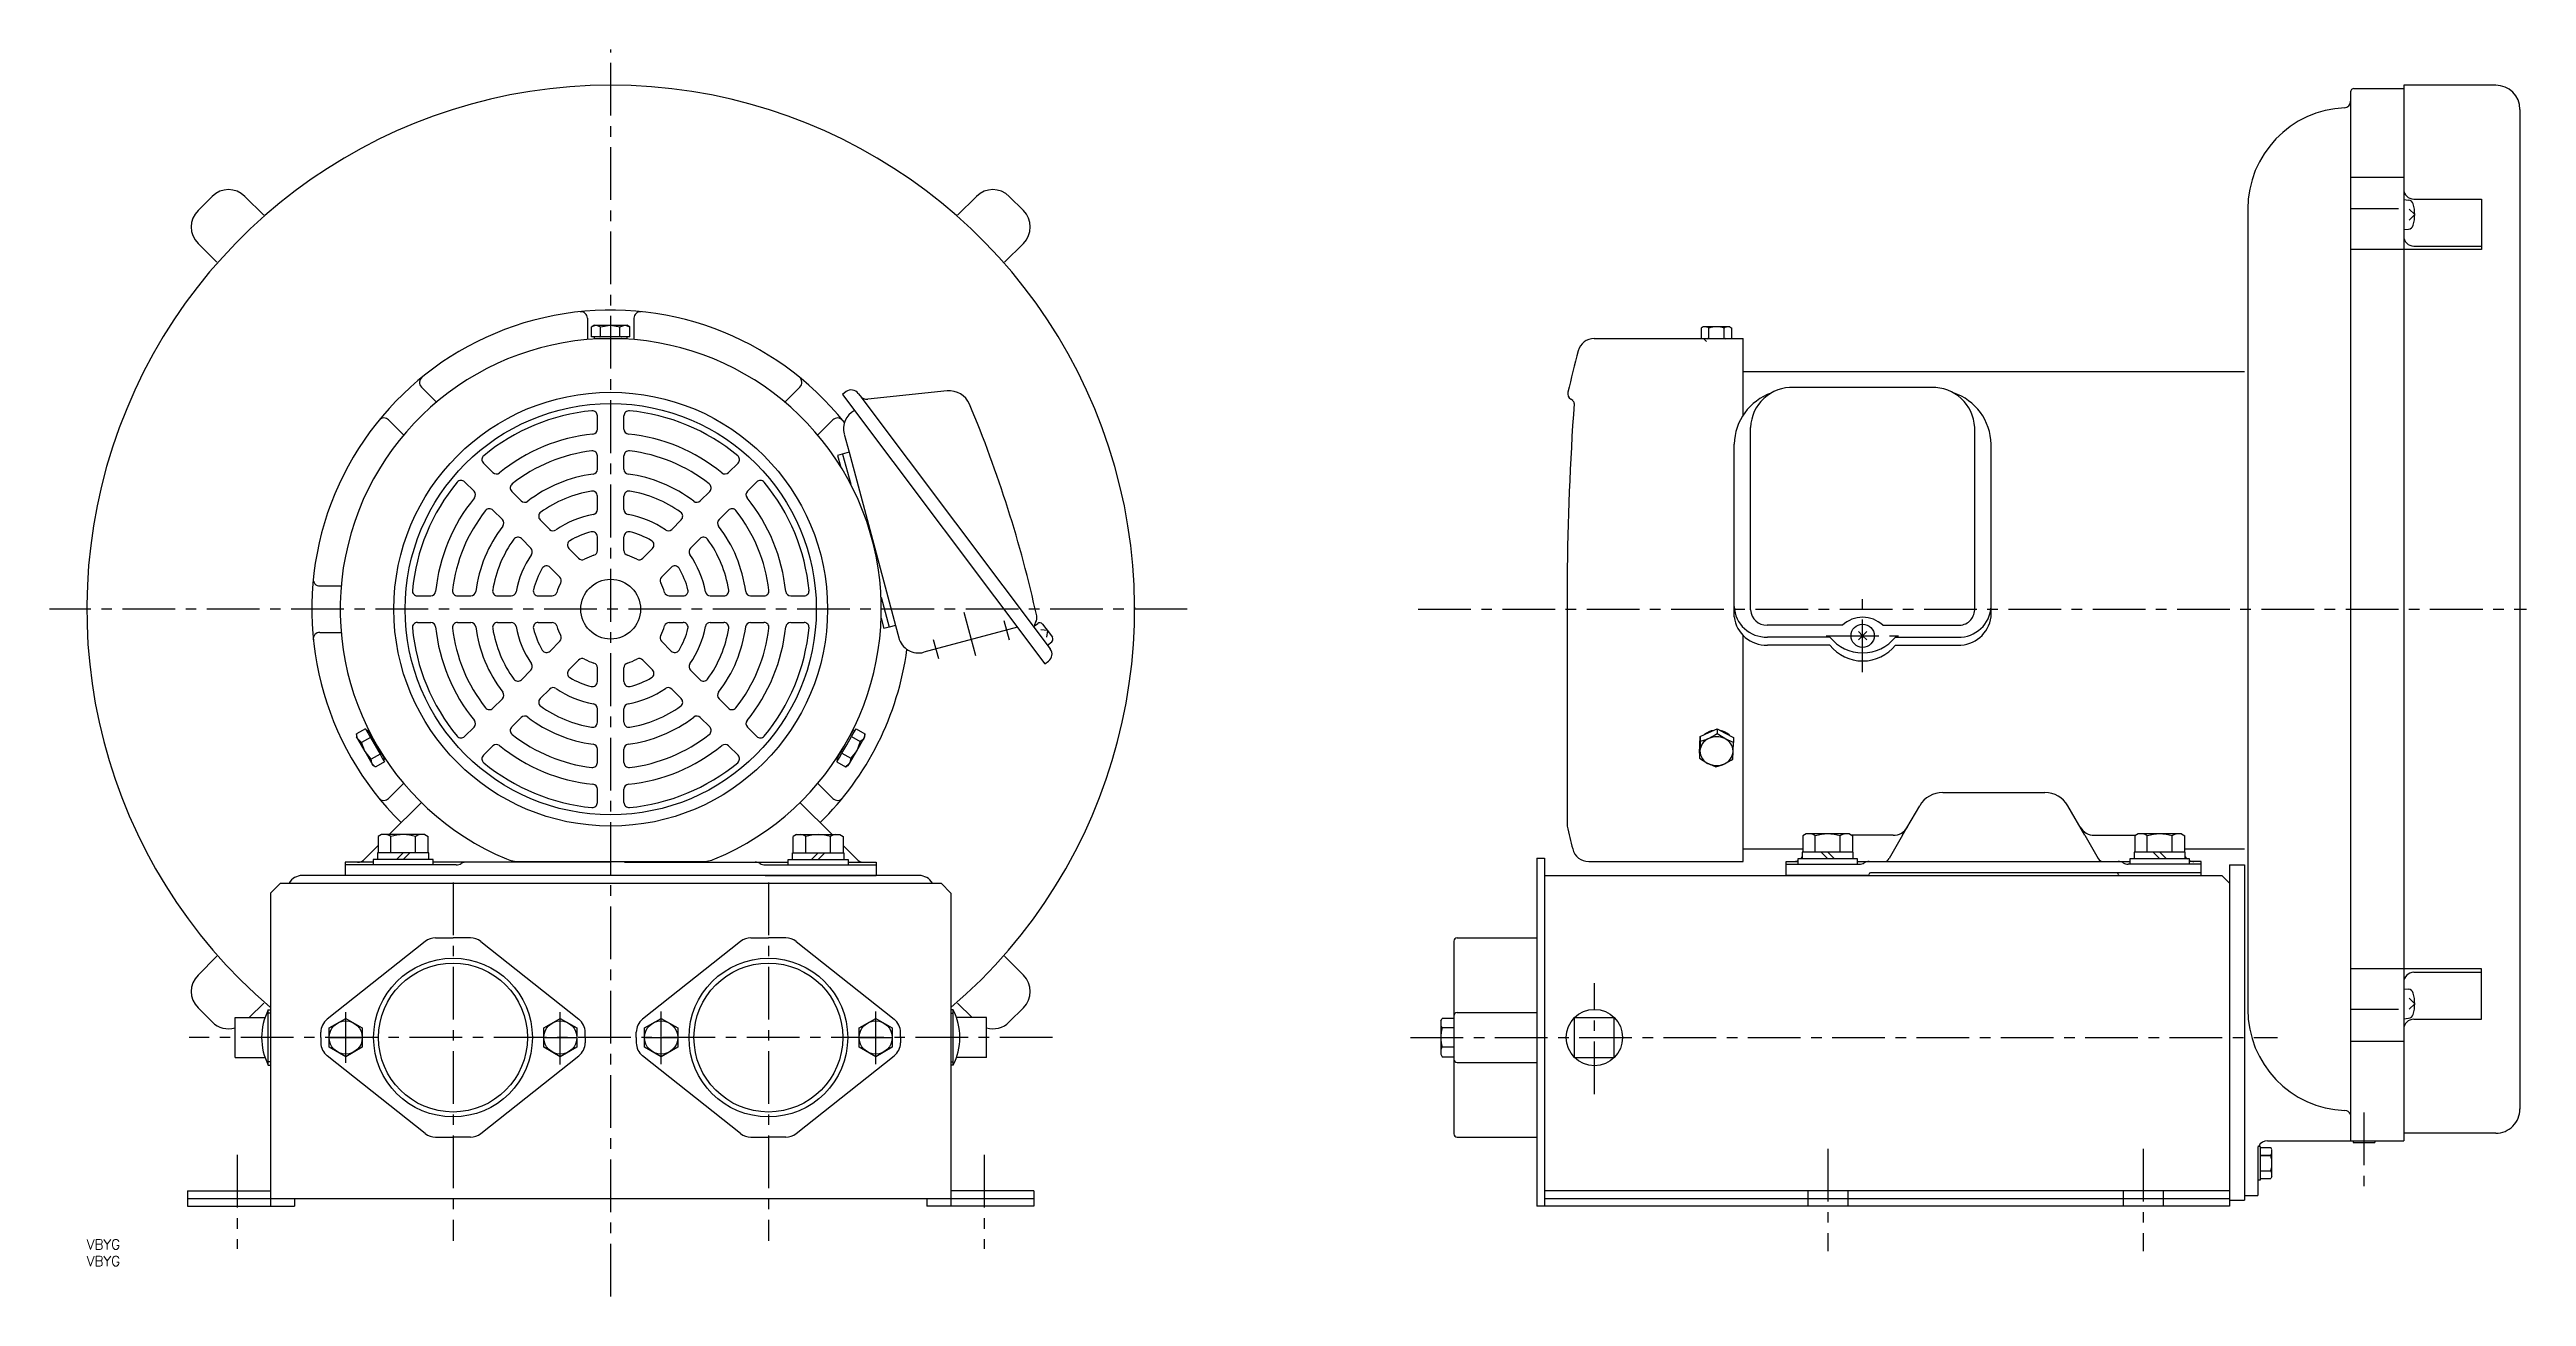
# Model space of a CAD drawing. Extents: x -11 to 735, y -17 to 358.
import ezdxf

# ---------------------------------------------------------------- set-up
doc = ezdxf.new("R2010")
doc.units = 0
doc.header["$LTSCALE"] = 0.5
doc.linetypes.add('CENTER', pattern=[50.8, 31.75, -6.35, 6.35, -6.35])
doc.linetypes.add('DASHED', pattern=[19.05, 12.7, -6.35])
for name, color, linetype in [('MSM_CENTER', 1, 'CENTER'), ('MSM_CONTINUOUS', 7, 'CONTINUOUS'), ('MSM_DASHED', 4, 'DASHED'), ('MSM_NARROW', 5, 'CONTINUOUS'), ('MSM_PART_NUMBER', 7, 'CONTINUOUS')]:
    doc.layers.add(name, color=color, linetype=linetype)
doc.styles.get("Standard").update_dxf_attribs({"font": 'txt.shx', "height": 3, "bigfont": 'bigfont.shx'})

msp = doc.modelspace()

# ---------------------------------------------------------------- linework, layer by layer
at = {"layer": 'MSM_CENTER'}
for p, q in [((157.8, -17.17), (157.8, 358.33)), ((331.41, 189.8), (-11.23, 189.8)), ((264.17, 188.91), (267.68, 175.82)), ((401, 189.8), (734.86, 189.8)), ((534.9, 170.79), (534.9, 192.8)), ((254.98, 180.7), (256.53, 174.9)), ((276.23, 186.39), (277.78, 180.6)), ((523.93, 181.8), (545.73, 181.8)), ((110.3, 107.5), (110.3, -0.38)), ((205.3, 107.5), (205.3, -0.38)), ((454.1, 43.74), (454.1, 77.21)), ((77.98, 53.2), (77.98, 68.45)), ((142.62, 52.71), (142.62, 68.45)), ((172.98, 52.81), (172.98, 68.87)), ((237.62, 52.81), (237.62, 68.77)), ((290.86, 60.8), (30.81, 60.8)), ((72.98, 60.8), (82.98, 60.8)), ((137.62, 60.8), (147.64, 60.8)), ((167.98, 60.8), (177.98, 60.8)), ((232.62, 60.8), (242.64, 60.8)), ((398.75, 60.8), (659.9, 60.8)), ((685.9, 38.24), (685.9, 15.07)), ((45.3, 25.45), (45.3, -2.87)), ((270.3, 25.45), (270.3, -2.87)), ((524.4, 27.31), (524.4, -3.49)), ((619.4, 27.31), (619.4, -3.49))]:
    msp.add_line(p, q, dxfattribs=at)
at = {"layer": 'MSM_CONTINUOUS'}
for p, q in [((681.9, 345.55), (681.9, 29.74)), ((682.9, 346.55), (697.9, 346.55)), ((725.6, 347.6), (697.9, 347.6)), ((697.9, 347.6), (697.9, 29.74)), ((732.9, 340.3), (732.9, 39.27)), ((37.73, 314.11), (33.49, 309.87)), ((47.63, 314.11), (53.29, 308.45)), ((267.97, 314.11), (262.31, 308.45)), ((277.87, 314.11), (282.11, 309.87)), ((681.9, 319.87), (697.9, 319.87)), ((650.9, 310.3), (650.9, 69.3)), ((696.3, 310.4), (681.9, 310.4)), ((697.9, 313.13), (699.36, 313)), ((699.55, 310.28), (701.2, 308.63)), ((699.55, 306.98), (701.2, 308.63)), ((700.9, 313.29), (721.3, 313.29)), ((721.3, 313.29), (721.3, 298.09)), ((33.49, 299.97), (39.15, 294.31)), ((282.11, 299.97), (276.45, 294.31)), ((697.9, 304.13), (699.36, 304.26)), ((700.9, 299.15), (721.3, 299.15)), ((721.3, 298.09), (681.9, 298.09)), ((150.8, 277.4), (150.8, 271)), ((164.8, 277.4), (164.8, 271)), ((152.03, 274.85), (152.31, 275.01)), ((152.03, 271.8), (152.03, 274.85)), ((163.57, 271.8), (152.03, 271.8)), ((152.8, 275.3), (152.13, 274.91)), ((152.31, 275.01), (153.39, 275.3)), ((152.8, 275.3), (162.8, 275.3)), ((152.8, 271.8), (152.8, 271.3)), ((152.8, 271.3), (162.8, 271.3)), ((153.39, 275.3), (153.71, 275.27)), ((153.71, 275.27), (154.76, 274.85)), ((154.76, 274.85), (157.64, 275.3)), ((154.76, 271.8), (154.76, 274.85)), ((157.64, 275.3), (157.85, 275.3)), ((157.85, 275.3), (160.53, 274.85)), ((160.53, 274.85), (162.05, 275.3)), ((160.53, 271.8), (160.53, 274.85)), ((162.05, 275.3), (162.16, 275.3)), ((162.16, 275.3), (163.57, 274.85)), ((163.47, 274.91), (162.8, 275.3)), ((162.8, 271.3), (162.8, 271.8)), ((163.57, 274.85), (163.45, 274.9)), ((163.57, 271.8), (163.57, 274.85)), ((454.04, 271.3), (498.9, 271.3)), ((486.9, 274.8), (486.28, 274.44)), ((486.28, 274.44), (486.28, 271.3)), ((494.9, 274.8), (486.9, 274.8)), ((486.99, 271.3), (487.9, 270.38)), ((488.59, 271.3), (488.59, 274.44)), ((493.21, 271.3), (493.21, 274.44)), ((494.9, 274.8), (495.52, 274.44)), ((495.52, 271.3), (495.52, 274.44)), ((498.9, 248.25), (498.9, 271.3)), ((649.9, 261.3), (498.9, 261.3)), ((100.81, 256.69), (105.33, 252.17)), ((214.79, 256.69), (210.27, 252.17)), ((228.72, 255.31), (227.6, 254.47)), ((227.6, 254.47), (288.58, 173.33)), ((232.36, 254.79), (232.92, 254.05)), ((233.17, 253.72), (290.22, 177.81)), ((259.12, 255.52), (235.27, 253.03)), ((555.65, 256.55), (514.15, 256.55)), ((90.91, 246.79), (95.43, 242.27)), ((153.8, 244.02), (153.8, 248.04)), ((161.8, 244.02), (161.8, 248.04)), ((224.69, 246.79), (220.17, 242.27)), ((447.56, 252.62), (446.96, 253.04)), ((228.12, 242.55), (229.59, 237.05)), ((496.2, 187.46), (496.2, 239.49)), ((501.15, 189.59), (501.15, 244.54)), ((568.65, 189.59), (568.65, 244.54)), ((573.6, 187.46), (573.6, 239.49)), ((122.29, 230.97), (119.45, 233.81)), ((153.8, 231.94), (153.8, 235.97)), ((161.8, 231.94), (161.8, 235.97)), ((193.31, 230.97), (196.15, 233.81)), ((229.59, 237.05), (226.11, 236.11)), ((226.11, 236.11), (226.98, 232.89)), ((227.66, 236.53), (230.1, 227.41)), ((229.59, 237.05), (243.57, 184.89)), ((116.63, 225.31), (113.79, 228.15)), ((130.83, 222.43), (127.98, 225.28)), ((153.8, 219.8), (153.8, 223.86)), ((161.8, 219.8), (161.8, 223.86)), ((184.77, 222.43), (187.62, 225.28)), ((198.97, 225.31), (201.81, 228.15)), ((125.17, 216.77), (122.32, 219.62)), ((139.42, 213.84), (136.55, 216.71)), ((176.18, 213.84), (179.05, 216.71)), ((190.43, 216.77), (193.28, 219.62)), ((133.76, 208.18), (130.89, 211.05)), ((153.8, 207.46), (153.8, 211.62)), ((161.8, 207.46), (161.8, 211.62)), ((181.84, 208.18), (184.71, 211.05)), ((142.48, 199.46), (139.54, 202.4)), ((148.14, 205.12), (145.2, 208.06)), ((167.46, 205.12), (170.4, 208.06)), ((173.12, 199.46), (176.06, 202.4)), ((70.2, 196.8), (76.6, 196.8)), ((445.9, 199.29), (445.9, 124.92)), ((99.56, 193.8), (103.58, 193.8)), ((111.63, 193.8), (115.66, 193.8)), ((123.74, 193.8), (127.8, 193.8)), ((135.98, 193.8), (140.14, 193.8)), ((175.46, 193.8), (179.62, 193.8)), ((187.8, 193.8), (191.86, 193.8)), ((199.94, 193.8), (203.97, 193.8)), ((212.02, 193.8), (216.04, 193.8)), ((239.22, 193.38), (241.64, 184.37)), ((239.25, 187.07), (240.09, 183.95)), ((315.6, 190.41), (315.6, 189.8)), ((70.2, 182.8), (76.6, 182.8)), ((99.56, 185.8), (103.58, 185.8)), ((111.63, 185.8), (115.66, 185.8)), ((123.74, 185.8), (127.8, 185.8)), ((135.98, 185.8), (140.14, 185.8)), ((139.54, 177.2), (142.48, 180.14)), ((176.06, 177.2), (173.12, 180.14)), ((175.46, 185.8), (179.62, 185.8)), ((187.8, 185.8), (191.86, 185.8)), ((199.94, 185.8), (203.97, 185.8)), ((212.02, 185.8), (216.04, 185.8)), ((241.64, 184.37), (240.09, 183.95)), ((243.57, 184.89), (241.64, 184.37)), ((243.57, 184.89), (244.55, 181.22)), ((280.29, 184.37), (252.14, 176.83)), ((285.15, 184.56), (286.42, 185.53)), ((289.33, 183.33), (287.35, 183.61)), ((287.82, 185.33), (290.83, 181.33)), ((289.33, 183.33), (289.05, 181.35)), ((289.33, 183.33), (290.53, 181.73)), ((289.35, 178.97), (290.63, 179.93)), ((498.9, 113.8), (498.9, 181.89)), ((528.8, 184.97), (506.15, 184.97)), ((525.05, 181.4), (506.2, 181.4)), ((534.9, 181.8), (533.66, 183.04)), ((536.14, 183.04), (533.66, 180.56)), ((534.9, 181.8), (536.14, 180.56)), ((541, 184.97), (563.65, 184.97)), ((544.76, 181.4), (563.6, 181.4)), ((145.2, 171.54), (148.14, 174.48)), ((153.8, 167.98), (153.8, 172.14)), ((161.8, 167.98), (161.8, 172.14)), ((170.4, 171.54), (167.46, 174.48)), ((288.58, 173.33), (289.7, 174.17)), ((525.05, 178.97), (506.2, 178.97)), ((544.76, 178.97), (563.6, 178.97)), ((130.89, 168.54), (133.76, 171.41)), ((136.55, 162.89), (139.42, 165.76)), ((179.05, 162.89), (176.18, 165.76)), ((184.71, 168.54), (181.84, 171.41)), ((122.32, 159.98), (125.17, 162.83)), ((127.98, 154.32), (130.83, 157.17)), ((153.8, 155.74), (153.8, 159.8)), ((161.8, 155.74), (161.8, 159.8)), ((187.62, 154.32), (184.77, 157.17)), ((193.28, 159.98), (190.43, 162.83)), ((81.25, 152.16), (81.25, 151.38)), ((81.63, 150.73), (81.25, 151.38)), ((83.9, 153.8), (81.26, 152.27)), ((81.26, 152.27), (81.27, 152.14)), ((81.58, 150.82), (81.26, 152.27)), ((81.63, 150.73), (81.58, 150.82)), ((83.83, 146.91), (81.63, 150.73)), ((82.78, 149.63), (81.63, 150.73)), ((85.42, 151.16), (82.78, 149.63)), ((83.73, 147.09), (82.78, 149.63)), ((83.9, 153.8), (85.42, 151.16)), ((84.72, 153.38), (84.29, 153.13)), ((89.72, 144.72), (84.72, 153.38)), ((85.42, 151.16), (88.31, 146.16)), ((113.79, 151.45), (116.63, 154.29)), ((201.81, 151.45), (198.97, 154.29)), ((225.88, 144.72), (230.88, 153.38)), ((228.89, 148.94), (230.34, 151.44)), ((230.34, 151.44), (231.02, 152.62)), ((230.34, 151.44), (232.98, 149.91)), ((231.31, 153.13), (230.88, 153.38)), ((231.02, 152.62), (231.7, 153.8)), ((231.7, 153.8), (234.34, 152.27)), ((231.92, 147.19), (234.05, 150.87)), ((232.98, 149.91), (231.92, 147.19)), ((233.87, 150.6), (232.98, 149.91)), ((234.05, 150.87), (233.87, 150.6)), ((234.34, 151.95), (234.05, 150.87)), ((234.05, 150.87), (234.35, 151.38)), ((234.34, 152.27), (234.34, 151.95)), ((234.35, 151.38), (234.35, 152.16)), ((485.9, 148.94), (486, 151.44)), ((486, 149.91), (485.9, 147.19)), ((486, 151.44), (488.54, 152.62)), ((486, 151.44), (486, 149.91)), ((487.94, 150.6), (486, 149.91)), ((488.54, 150.87), (487.94, 150.6)), ((488.54, 152.62), (491.09, 153.8)), ((490.56, 151.95), (488.54, 150.87)), ((491.09, 152.27), (490.56, 151.95)), ((491.09, 153.8), (493.54, 152.48)), ((491.09, 153.8), (491.09, 152.27)), ((493.36, 150.82), (491.09, 152.27)), ((493.54, 150.73), (493.36, 150.82)), ((493.54, 152.48), (495.99, 151.16)), ((495.99, 149.63), (493.54, 150.73)), ((495.91, 147.09), (495.99, 149.63)), ((495.99, 151.16), (495.99, 149.63)), ((83.83, 146.91), (83.73, 147.09)), ((85.96, 143.23), (83.83, 146.91)), ((85.66, 144.64), (83.83, 146.91)), ((88.31, 146.16), (85.66, 144.64)), ((85.82, 143.52), (85.66, 144.64)), ((85.96, 143.23), (85.82, 143.52)), ((86.25, 142.72), (85.96, 143.23)), ((86.75, 142.44), (85.96, 143.23)), ((86.25, 142.72), (86.93, 142.33)), ((87.03, 142.28), (86.75, 142.44)), ((89.67, 143.8), (87.03, 142.28)), ((88.31, 146.16), (88.99, 144.98)), ((88.99, 144.98), (89.67, 143.8)), ((89.29, 144.47), (89.72, 144.72)), ((119.45, 145.79), (122.29, 148.63)), ((153.8, 143.63), (153.8, 147.66)), ((161.8, 143.63), (161.8, 147.66)), ((196.15, 145.79), (193.31, 148.63)), ((225.88, 144.72), (226.31, 144.47)), ((225.93, 143.8), (226.69, 145.12)), ((225.93, 143.8), (228.57, 142.28)), ((226.69, 145.12), (227.45, 146.44)), ((227.45, 146.44), (228.89, 148.94)), ((227.45, 146.44), (230.1, 144.91)), ((229.66, 143.28), (228.57, 142.28)), ((228.57, 142.28), (228.68, 142.36)), ((228.67, 142.33), (229.35, 142.72)), ((229.35, 142.72), (229.72, 143.37)), ((229.72, 143.37), (229.66, 143.28)), ((229.72, 143.37), (231.92, 147.19)), ((230.1, 144.91), (229.72, 143.37)), ((231.82, 147.01), (230.1, 144.91)), ((231.92, 147.19), (231.82, 147.01)), ((485.81, 146.44), (485.9, 148.94)), ((485.9, 147.01), (485.81, 144.91)), ((485.81, 146.44), (485.81, 144.91)), ((485.81, 144.91), (488.27, 143.37)), ((485.9, 147.19), (485.9, 147.01)), ((488.27, 143.37), (488.44, 143.28)), ((488.44, 143.28), (490.72, 142.28)), ((490.72, 142.28), (492.67, 142.97)), ((492.67, 142.97), (493.26, 143.23)), ((493.26, 143.23), (495.28, 144.31)), ((495.28, 144.31), (495.81, 144.64)), ((495.81, 144.64), (495.9, 146.91)), ((495.9, 146.91), (495.91, 147.09)), ((90.91, 132.81), (95.43, 137.33)), ((153.8, 131.56), (153.8, 135.58)), ((161.8, 131.56), (161.8, 135.58)), ((224.69, 132.81), (220.17, 137.33)), ((559.02, 134.6), (589.78, 134.6)), ((100.71, 131.51), (91.1, 121.9)), ((214.89, 131.51), (224.5, 121.9)), ((546.95, 121.7), (552.09, 130.6)), ((601.85, 121.7), (596.71, 130.6)), ((88.8, 121.9), (87.79, 121.32)), ((87.79, 121.32), (87.79, 116.4)), ((101.8, 121.9), (88.8, 121.9)), ((91.55, 116.4), (91.55, 121.3)), ((99.05, 116.4), (99.05, 121.3)), ((101.8, 121.9), (102.81, 121.32)), ((102.81, 116.4), (102.81, 121.32)), ((213.8, 121.9), (212.79, 121.32)), ((212.79, 116.4), (212.79, 121.32)), ((213.8, 121.9), (226.8, 121.9)), ((216.55, 116.4), (216.55, 121.3)), ((224.05, 116.4), (224.05, 121.3)), ((226.8, 121.9), (227.81, 121.32)), ((227.81, 121.32), (227.81, 116.4)), ((517.9, 122.1), (516.9, 121.52)), ((516.9, 121.52), (516.9, 116.6)), ((530.9, 122.1), (517.9, 122.1)), ((520.65, 116.6), (520.65, 121.5)), ((528.16, 116.6), (528.16, 121.5)), ((530.9, 122.1), (531.91, 121.52)), ((544.07, 121.7), (531.6, 121.7)), ((531.91, 116.6), (531.91, 121.52)), ((546.95, 121.7), (542.91, 114.7)), ((601.85, 121.7), (605.89, 114.7)), ((604.74, 121.7), (617.21, 121.7)), ((617.9, 122.1), (616.9, 121.52)), ((616.9, 121.52), (616.9, 116.6)), ((630.9, 122.1), (617.9, 122.1)), ((620.65, 116.6), (620.65, 121.5)), ((628.16, 116.6), (628.16, 121.5)), ((630.9, 122.1), (631.91, 121.52)), ((631.91, 116.6), (631.91, 121.52)), ((86.3, 113.6), (77.8, 113.6)), ((77.8, 113.6), (77.8, 109.6)), ((111.3, 112.8), (77.8, 112.8)), ((87.79, 118.59), (83.68, 114.48)), ((86.3, 114.4), (86.3, 112.8)), ((104.3, 114.4), (86.3, 114.4)), ((103, 116.4), (87.6, 116.4)), ((87.6, 116.4), (87.6, 114.4)), ((93.3, 114.4), (95.3, 116.4)), ((95.3, 114.4), (97.3, 116.4)), ((103, 114.4), (103, 116.4)), ((104.3, 112.8), (104.3, 114.4)), ((157.8, 113.6), (104.3, 113.6)), ((130.3, 113.8), (185.3, 113.8)), ((161.98, 113.6), (211.3, 113.6)), ((204.3, 112.8), (237.8, 112.8)), ((211.3, 114.4), (229.3, 114.4)), ((211.3, 112.8), (211.3, 114.4)), ((212.6, 114.4), (212.6, 116.4)), ((212.6, 116.4), (228, 116.4)), ((218.3, 114.4), (220.3, 116.4)), ((220.3, 114.4), (222.3, 116.4)), ((227.81, 118.59), (231.92, 114.48)), ((228, 116.4), (228, 114.4)), ((229.3, 114.4), (229.3, 112.8)), ((229.3, 113.6), (237.8, 113.6)), ((237.8, 113.6), (237.8, 109.6)), ((436.8, 114.8), (436.8, 10)), ((436.8, 114.8), (439.1, 114.8)), ((439.1, 114.8), (439.1, 10)), ((452.42, 113.8), (498.9, 113.8)), ((516.9, 117.5), (498.9, 117.5)), ((511.9, 109.6), (511.9, 113.8)), ((511.9, 113.8), (515.4, 113.8)), ((511.9, 113), (533.9, 113)), ((515.4, 114.6), (515.4, 113)), ((533.4, 114.6), (515.4, 114.6)), ((516.7, 116.6), (516.7, 114.6)), ((532.1, 116.6), (516.7, 116.6)), ((524.4, 114.6), (522.4, 116.6)), ((526.4, 114.6), (524.4, 116.6)), ((532.1, 114.6), (532.1, 116.6)), ((533.4, 113), (533.4, 114.6)), ((533.4, 113.8), (615.4, 113.8)), ((636.9, 113), (614.9, 113)), ((615.4, 114.6), (615.4, 113)), ((633.4, 114.6), (615.4, 114.6)), ((616.7, 116.6), (616.7, 114.6)), ((632.1, 116.6), (616.7, 116.6)), ((624.4, 114.6), (622.4, 116.6)), ((626.4, 114.6), (624.4, 116.6)), ((649.9, 117.5), (631.91, 117.5)), ((632.1, 114.6), (632.1, 116.6)), ((633.4, 113), (633.4, 114.6)), ((636.9, 113.8), (633.4, 113.8)), ((636.9, 109.6), (636.9, 113.8)), ((645.4, 112.8), (649.9, 112.8)), ((645.4, 112.8), (645.4, 10)), ((649.9, 112.8), (649.9, 11.8)), ((58.3, 107.3), (55.3, 104.3)), ((58.3, 107.3), (257.3, 107.3)), ((250.7, 109.6), (64.9, 109.6)), ((111.3, 109.6), (77.8, 109.6)), ((204.3, 109.6), (237.8, 109.6)), ((257.3, 107.3), (260.3, 104.3)), ((439.1, 109.6), (643.1, 109.6)), ((536.5, 109.6), (511.9, 109.6)), ((636.9, 110.4), (537.3, 110.4)), ((612.3, 109.6), (636.9, 109.6)), ((643.1, 109.6), (645.4, 107.3)), ((55.3, 104.3), (55.3, 10)), ((260.3, 104.3), (260.3, 10)), ((101.94, 89.72), (72.39, 66.3)), ((105.04, 90.8), (110.3, 90.8)), ((115.56, 90.8), (110.3, 90.8)), ((118.67, 89.72), (148.21, 66.3)), ((196.94, 89.72), (167.39, 66.3)), ((200.04, 90.8), (205.3, 90.8)), ((210.56, 90.8), (205.3, 90.8)), ((213.67, 89.72), (243.21, 66.3)), ((411.8, 89.79), (411.8, 31.81)), ((412.8, 90.79), (436.8, 90.79)), ((33.49, 79.63), (39.15, 85.29)), ((282.11, 79.63), (276.45, 85.29)), ((721.3, 81.51), (681.9, 81.51)), ((697.9, 75.47), (699.36, 75.34)), ((700.9, 80.45), (721.3, 80.45)), ((721.3, 66.31), (721.3, 81.51)), ((37.73, 65.49), (33.49, 69.73)), ((48.94, 66.8), (53.29, 71.15)), ((54.65, 52.47), (54.65, 69.13)), ((54.65, 69.13), (55.3, 69.13)), ((55.3, 68.13), (54.65, 68.13)), ((260.95, 69.13), (260.3, 69.13)), ((260.3, 68.13), (260.95, 68.13)), ((260.95, 52.47), (260.95, 69.13)), ((266.66, 66.8), (262.31, 71.15)), ((277.87, 65.49), (282.11, 69.73)), ((412.8, 68.3), (436.8, 68.3)), ((696.3, 69.2), (681.9, 69.2)), ((699.55, 72.62), (701.2, 70.97)), ((699.55, 69.32), (701.2, 70.97)), ((44.65, 54.8), (44.65, 66.8)), ((44.65, 66.8), (53.66, 66.8)), ((60.3, 60.8), (49.5, 60.8)), ((70.5, 60.8), (70.5, 62.38)), ((70.5, 60.8), (70.5, 59.22)), ((72.98, 63.69), (77.98, 66.57)), ((72.98, 57.91), (72.98, 63.69)), ((77.98, 66.57), (82.98, 63.69)), ((82.98, 63.69), (82.98, 57.91)), ((137.62, 63.69), (142.62, 66.57)), ((137.62, 57.91), (137.62, 63.69)), ((142.62, 66.57), (147.62, 63.69)), ((147.62, 63.69), (147.62, 57.91)), ((150.1, 60.8), (150.1, 62.38)), ((150.1, 60.8), (150.1, 59.22)), ((165.5, 60.8), (165.5, 62.38)), ((165.5, 60.8), (165.5, 59.22)), ((167.98, 63.69), (172.98, 66.57)), ((167.98, 57.91), (167.98, 63.69)), ((172.98, 66.57), (177.98, 63.69)), ((177.98, 63.69), (177.98, 57.91)), ((232.62, 63.69), (237.62, 66.57)), ((232.62, 57.91), (232.62, 63.69)), ((237.62, 66.57), (242.62, 63.69)), ((242.62, 63.69), (242.62, 57.91)), ((245.1, 60.8), (245.1, 62.38)), ((245.1, 60.8), (245.1, 59.22)), ((270.95, 66.8), (261.94, 66.8)), ((270.95, 54.8), (270.95, 66.8)), ((407.8, 65.8), (408.25, 66.57)), ((407.8, 65.8), (407.8, 55.8)), ((411.8, 66.57), (408.25, 66.57)), ((411.8, 63.69), (408.28, 63.69)), ((448.1, 66.8), (460.1, 66.8)), ((448.1, 54.8), (448.1, 66.8)), ((460.1, 54.8), (460.1, 66.8)), ((681.9, 59.73), (697.9, 59.73)), ((697.9, 66.47), (699.36, 66.6)), ((700.9, 66.31), (721.3, 66.31)), ((44.65, 54.8), (53.66, 54.8)), ((55.3, 53.47), (54.65, 53.47)), ((54.65, 52.47), (55.3, 52.47)), ((101.93, 31.88), (72.39, 55.3)), ((77.98, 55.03), (72.98, 57.91)), ((82.98, 57.91), (77.98, 55.03)), ((118.66, 31.88), (148.21, 55.3)), ((142.62, 55.03), (137.62, 57.91)), ((147.62, 57.91), (142.62, 55.03)), ((196.93, 31.88), (167.39, 55.3)), ((172.98, 55.03), (167.98, 57.91)), ((177.98, 57.91), (172.98, 55.03)), ((213.66, 31.88), (243.21, 55.3)), ((237.62, 55.03), (232.62, 57.91)), ((242.62, 57.91), (237.62, 55.03)), ((260.3, 53.47), (260.95, 53.47)), ((260.95, 52.47), (260.3, 52.47)), ((270.95, 54.8), (261.94, 54.8)), ((407.8, 55.8), (408.25, 55.03)), ((408.25, 55.03), (411.8, 55.03)), ((411.8, 57.91), (408.28, 57.91)), ((412.8, 53.3), (436.8, 53.3)), ((448.1, 54.8), (460.1, 54.8)), ((105.04, 30.8), (110.3, 30.8)), ((115.56, 30.8), (110.3, 30.8)), ((200.04, 30.8), (205.3, 30.8)), ((210.56, 30.8), (205.3, 30.8)), ((412.8, 30.81), (436.8, 30.81)), ((725.6, 32), (697.9, 32)), ((653.9, 28.06), (654.7, 28.06)), ((653.9, 27.94), (653.9, 13.24)), ((654.7, 17.94), (654.7, 27.94)), ((654.7, 27.68), (657.85, 27.68)), ((654.7, 25.37), (657.84, 25.37)), ((654.7, 25.25), (657.84, 25.25)), ((656.9, 29.74), (697.9, 29.74)), ((658.2, 27.06), (657.85, 27.68)), ((658.2, 18.94), (658.2, 26.94)), ((682.61, 29.74), (682.61, 29.24)), ((682.61, 29.24), (689.19, 29.24)), ((689.19, 29.74), (689.19, 29.24)), ((653.9, 17.94), (654.7, 17.94)), ((654.7, 20.63), (657.84, 20.63)), ((654.7, 18.32), (657.85, 18.32)), ((658.2, 18.94), (657.85, 18.32)), ((30.3, 14.6), (55.3, 14.6)), ((30.3, 14.6), (30.3, 10)), ((30.3, 12.3), (285.3, 12.3)), ((30.3, 10), (62.6, 10)), ((62.6, 12.3), (62.6, 10)), ((253, 12.3), (253, 10)), ((285.3, 10), (253, 10)), ((285.3, 14.6), (260.3, 14.6)), ((285.3, 14.6), (285.3, 10)), ((645.4, 10), (436.8, 10)), ((645.4, 14.6), (439.1, 14.6)), ((439.1, 12.3), (645.4, 12.3)), ((645.4, 11.8), (649.9, 11.8)), ((649.9, 13.24), (653.9, 13.24)), ((649.9, 13.24), (653.9, 13.24))]:
    msp.add_line(p, q, dxfattribs=at)
for centre, radius in [((157.8, 189.8), 65.32), ((157.8, 189.8), 61.93), ((157.8, 189.8), 9), ((534.9, 181.8), 3.5), ((110.3, 60.8), 22.42), ((205.3, 60.8), 22.42), ((454.1, 60.8), 8.49), ((77.98, 60.8), 5), ((142.62, 60.8), 5), ((172.98, 60.8), 5), ((237.62, 60.8), 5)]:
    msp.add_circle(centre, radius, dxfattribs=at)
for centre, radius, start, end in [((157.8, 189.8), 157.8, 310.50817, 229.49184), ((682.9, 345.55), 1, 90, 180), ((725.6, 340.3), 7.3, 0, 90), ((681.4, 310.3), 30.5, 92.29244, 180), ((679.9, 342.76), 2, 272.64536, 0), ((42.68, 309.16), 7, 45, 135), ((272.92, 309.16), 7, 45, 135), ((700.9, 316.29), 3, 180, 270), ((38.44, 304.92), 7, 135, 225), ((277.16, 304.92), 7, 315, 45), ((699.22, 311.41), 1.6, 15.49397, 85), ((689.2, 308.63), 12, 344.50603, 15.49397), ((700.9, 302.15), 3, 180, 270), ((699.22, 305.85), 1.6, 275, 344.50603), ((157.8, 189.8), 90.06, 38.60109, 225.53985), ((148.8, 277.4), 2, 0, 95.86619), ((166.8, 277.4), 2, 84.13381, 180), ((157.8, 189.8), 81.5, 292.61986, 247.38013), ((154.55, 271.05), 0.25, 49.97168, 90), ((161.05, 271.05), 0.25, 90, 130.02832), ((454.04, 266.3), 5, 90, 164.97016), ((487.71, 273.55), 1.25, 45.11083, 90), ((488.1, 271), 0.3, 0, 90), ((490.9, 267.3), 7.5, 72.06607, 107.93393), ((494.09, 273.55), 1.25, 90, 134.88917), ((493.7, 271), 0.3, 90, 180), ((738.95, 189.8), 300, 164.97016, 167.42457), ((102.22, 258.1), 2, 129.13381, 225), ((213.38, 258.1), 2, 315, 50.86619), ((230.28, 253.23), 2.6, 36.93123, 126.93553), ((235, 255.61), 2.6, 216.92693, 275.96113), ((259.8, 248.95), 6.6, 22.78893, 95.96619), ((448.1, 254.68), 2, 167.42457, 235.38013), ((512.99, 239.06), 16.8, 109.4873, 178.53962), ((513.61, 244.1), 12.47, 87.50556, 177.96289), ((556.11, 244.01), 12.55, 2.43712, 92.09443), ((556.87, 239.11), 16.74, 1.31345, 71.2943), ((89.5, 245.38), 2, 45, 140.86619), ((157.8, 189.8), 60, 95.39475, 129.60525), ((152.3, 248.04), 1.5, 0.03115, 95.36362), ((163.3, 248.04), 1.5, 84.62973, 179.97547), ((157.8, 189.8), 60, 50.39475, 84.60525), ((226.1, 245.38), 2, 39.13381, 135), ((234.1, 244.16), 6.2, 117.69535, 194.99987), ((-75.23, 108.2), 370, 12.41757, 22.78818), ((1345.85, 189.8), 900, 176.05417, 179.42703), ((446.99, 251.8), 1, 356.05417, 55.38013), ((157.8, 189.8), 53, 95.792, 129.208), ((152.3, 244.02), 1.5, 275.74899, 0.043), ((163.29, 244.02), 1.49, 179.79754, 264.41047), ((157.8, 189.8), 53, 50.792, 84.208), ((120.51, 234.87), 1.5, 129.62973, 224.97553), ((157.8, 189.8), 48, 96.79282, 128.20718), ((152.3, 235.97), 1.5, 0.07509, 96.71775), ((152.31, 231.94), 1.49, 277.20862, 0.22698), ((163.3, 235.97), 1.5, 83.27794, 179.92922), ((163.3, 231.94), 1.5, 179.94854, 262.61587), ((157.8, 189.8), 48, 51.79282, 83.20718), ((195.09, 234.87), 1.5, 315.03111, 50.3636), ((157.8, 189.8), 60, 140.39475, 174.60525), ((112.73, 227.09), 1.5, 45.03111, 140.3636), ((115.58, 224.25), 1.49, 320.5894, 45.20264), ((123.35, 232.02), 1.49, 224.79742, 309.41054), ((129.04, 226.34), 1.5, 128.27797, 224.92922), ((157.8, 189.8), 41, 97.4356, 127.5644), ((157.8, 189.8), 36, 99.17325, 125.82675), ((152.3, 223.86), 1.5, 0, 99.17325), ((163.3, 223.85), 1.5, 80.95526, 179.8715), ((157.8, 189.8), 41, 52.4356, 82.5644), ((157.8, 189.8), 36, 54.17325, 80.82675), ((186.56, 226.34), 1.5, 315.07507, 51.71775), ((192.25, 232.02), 1.49, 230.5894, 315.20264), ((200.02, 224.25), 1.49, 134.79742, 219.41054), ((202.87, 227.09), 1.5, 39.62973, 134.97553), ((157.8, 189.8), 60, 5.39475, 39.60525), ((157.8, 189.8), 53, 140.792, 174.208), ((157.8, 189.8), 48, 141.79282, 173.20718), ((121.26, 218.56), 1.5, 45.07507, 141.71775), ((124.12, 215.71), 1.49, 322.20845, 45.2271), ((131.89, 223.48), 1.49, 224.77321, 307.79119), ((137.61, 217.77), 1.5, 125.82673, 225.00001), ((157.8, 189.8), 29, 100.38886, 124.61114), ((152.3, 219.8), 1.5, 280.37864, 0.01019), ((163.29, 219.79), 1.49, 179.71269, 259.89846), ((157.8, 189.8), 29, 55.38886, 79.61114), ((177.99, 217.77), 1.5, 315.13004, 54.04322), ((183.71, 223.48), 1.49, 232.20845, 315.2271), ((191.48, 215.71), 1.49, 134.77321, 217.79119), ((194.34, 218.56), 1.5, 38.27797, 134.92922), ((157.8, 189.8), 48, 6.79282, 38.20718), ((157.8, 189.8), 53, 5.792, 39.208), ((157.8, 189.8), 41, 142.4356, 172.5644), ((157.8, 189.8), 36, 144.17325, 170.82675), ((129.83, 209.99), 1.5, 45.13004, 144.04322), ((140.47, 214.89), 1.49, 224.71262, 304.89851), ((146.26, 209.12), 1.5, 120.85101, 225.00001), ((157.8, 189.8), 24, 104.14901, 120.85099), ((152.3, 211.62), 1.5, 359.99998, 104.14907), ((163.3, 211.62), 1.5, 75.85101, 179.99997), ((157.8, 189.8), 24, 59.14901, 75.851), ((169.34, 209.12), 1.5, 315.00001, 59.14902), ((175.13, 214.89), 1.49, 235.10099, 315.28789), ((185.77, 209.99), 1.5, 35.82673, 135.00001), ((157.8, 189.8), 36, 9.17325, 35.82675), ((157.8, 189.8), 41, 7.4356, 37.5644), ((157.8, 189.8), 29, 145.38886, 169.61114), ((132.71, 207.12), 1.49, 325.10099, 45.28789), ((157.8, 189.8), 24, 149.149, 165.851), ((138.48, 201.34), 1.5, 45.00001, 149.14902), ((149.2, 206.18), 1.5, 224.99992, 297.70471), ((157.8, 189.8), 17, 107.29534, 117.70465), ((152.3, 207.46), 1.5, 287.29529, 0.00004), ((163.3, 207.46), 1.5, 179.99997, 252.70467), ((157.8, 189.8), 17, 62.29535, 72.70466), ((166.4, 206.18), 1.5, 242.29537, 315.00002), ((177.12, 201.34), 1.5, 30.85101, 135.00001), ((157.8, 189.8), 24, 14.149, 30.851), ((182.89, 207.12), 1.49, 134.71262, 214.89851), ((157.8, 189.8), 29, 10.38886, 34.61114), ((70.2, 198.8), 2, 174.13381, 270), ((99.56, 195.3), 1.5, 174.62973, 269.97547), ((103.58, 195.29), 1.49, 269.79754, 354.41047), ((111.63, 195.3), 1.5, 173.27794, 269.92922), ((115.66, 195.3), 1.5, 269.94854, 352.61587), ((123.74, 195.3), 1.5, 170.95526, 269.8715), ((127.81, 195.29), 1.49, 269.71269, 349.89846), ((135.98, 195.3), 1.5, 165.85101, 269.99997), ((140.14, 195.3), 1.5, 269.99997, 342.70467), ((157.8, 189.8), 17, 152.29535, 162.70466), ((141.42, 198.4), 1.5, 332.29537, 45.00002), ((174.18, 198.4), 1.5, 134.99992, 207.70471), ((157.8, 189.8), 17, 17.29534, 27.70465), ((175.46, 195.3), 1.5, 197.29529, 270.00004), ((179.62, 195.3), 1.5, 269.99998, 14.14907), ((187.8, 195.3), 1.5, 190.37864, 270.01019), ((191.86, 195.3), 1.5, 270, 9.17325), ((199.94, 195.29), 1.49, 187.20862, 270.22698), ((203.97, 195.3), 1.5, 270.07509, 6.71775), ((212.02, 195.3), 1.5, 185.74899, 270.043), ((216.04, 195.3), 1.5, 270.03115, 5.36362), ((283.58, 187.2), 2.6, 328.18082, 12.41629), ((505.84, 191.04), 9.64, 182.35547, 272.17608), ((505.87, 188.71), 9.75, 187.37188, 271.95745), ((505.99, 189.81), 4.84, 182.55381, 271.97774), ((534.9, 178.35), 9.01, 47.36678, 132.63322), ((563.97, 191.03), 9.64, 267.7981, 357.67031), ((563.86, 188.8), 9.83, 268.48674, 352.18392), ((563.86, 189.76), 4.8, 267.51529, 357.95312), ((70.2, 180.8), 2, 90, 185.86619), ((99.56, 184.3), 1.5, 90.03115, 185.36362), ((157.8, 189.8), 60, 185.39475, 219.60525), ((103.58, 184.3), 1.5, 5.74899, 90.043), ((157.8, 189.8), 53, 185.792, 219.208), ((111.63, 184.3), 1.5, 90.07509, 186.71775), ((157.8, 189.8), 48, 186.79282, 218.20718), ((115.66, 184.31), 1.49, 7.20862, 90.22698), ((157.8, 189.8), 41, 187.4356, 217.5644), ((123.74, 184.3), 1.5, 90, 189.17325), ((157.8, 189.8), 36, 189.17325, 215.82675), ((127.8, 184.3), 1.5, 10.37864, 90.01019), ((157.8, 189.8), 29, 190.38886, 214.61114), ((135.98, 184.3), 1.5, 89.99998, 194.14907), ((157.8, 189.8), 24, 194.149, 210.851), ((140.14, 184.3), 1.5, 17.29529, 90.00004), ((157.8, 189.8), 17, 197.29534, 207.70465), ((141.42, 181.2), 1.5, 314.99992, 27.70471), ((174.18, 181.2), 1.5, 152.29537, 225.00002), ((157.8, 189.8), 17, 332.29534, 342.70465), ((175.46, 184.3), 1.5, 89.99997, 162.70467), ((157.8, 189.8), 24, 329.149, 345.851), ((179.62, 184.3), 1.5, 345.85101, 89.99997), ((157.8, 189.8), 29, 325.38886, 349.61114), ((187.79, 184.31), 1.49, 89.71269, 169.89846), ((157.8, 189.8), 36, 324.17325, 350.82675), ((157.8, 189.8), 41, 322.4356, 352.5644), ((191.86, 184.3), 1.5, 350.95526, 89.8715), ((157.8, 189.8), 48, 321.79282, 353.20718), ((199.94, 184.3), 1.5, 89.94854, 172.61587), ((157.8, 189.8), 53, 320.792, 354.208), ((203.97, 184.3), 1.5, 353.27794, 89.92922), ((157.8, 189.8), 60, 320.39475, 354.60525), ((212.02, 184.31), 1.49, 89.79754, 174.41047), ((216.04, 184.3), 1.5, 354.62973, 89.97547), ((250.54, 182.82), 6.2, 195.00045, 285.00056), ((287.48, 184.78), 2, 148.18921, 178.8557), ((287.03, 184.73), 1, 36.92865, 126.92567), ((290.03, 180.73), 1, 306.93986, 36.92935), ((534.9, 189.22), 12.58, 218.43468, 321.5653), ((132.71, 172.47), 1.49, 314.71262, 34.89851), ((138.48, 178.26), 1.5, 210.85101, 315.00001), ((149.2, 173.42), 1.5, 62.29537, 135.00002), ((157.8, 189.8), 17, 242.29534, 252.70466), ((152.3, 172.14), 1.5, 359.99997, 72.70467), ((163.3, 172.14), 1.5, 107.29529, 180.00004), ((157.8, 189.8), 17, 287.29534, 297.70465), ((166.4, 173.42), 1.5, 44.99992, 117.70471), ((177.12, 178.26), 1.5, 225.00001, 329.14902), ((182.89, 172.47), 1.49, 145.10099, 225.28789), ((157.8, 189.8), 90.06, 314.46015, 352.27947), ((288.14, 176.25), 2.6, 306.93143, 36.93123), ((534.9, 186.79), 12.58, 218.43468, 321.5653), ((124.12, 163.89), 1.49, 314.77321, 37.79119), ((129.83, 169.61), 1.5, 215.82673, 315.00001), ((140.47, 164.71), 1.49, 55.10099, 135.28789), ((157.8, 189.8), 29, 235.38886, 259.61114), ((146.26, 170.48), 1.5, 135.00001, 239.14902), ((157.8, 189.8), 24, 239.149, 255.851), ((152.3, 167.98), 1.5, 255.85101, 359.99997), ((163.3, 167.98), 1.5, 179.99998, 284.14907), ((157.8, 189.8), 29, 280.38886, 304.61114), ((157.8, 189.8), 24, 284.149, 300.851), ((169.34, 170.48), 1.5, 300.85101, 45.00001), ((175.13, 164.71), 1.49, 44.71262, 124.89851), ((185.77, 169.61), 1.5, 225.13004, 324.04322), ((191.48, 163.89), 1.49, 142.20845, 225.2271), ((121.26, 161.04), 1.5, 218.27797, 314.92922), ((131.89, 156.12), 1.49, 52.20845, 135.2271), ((157.8, 189.8), 41, 232.4356, 262.5644), ((137.61, 161.83), 1.5, 135.13004, 234.04322), ((157.8, 189.8), 36, 234.17325, 260.82675), ((152.31, 159.81), 1.49, 359.71269, 79.89846), ((163.3, 159.8), 1.5, 100.37864, 180.01019), ((157.8, 189.8), 41, 277.4356, 307.5644), ((157.8, 189.8), 36, 279.17325, 305.82675), ((177.99, 161.83), 1.5, 305.82673, 45.00001), ((183.71, 156.12), 1.49, 44.77321, 127.79119), ((194.34, 161.04), 1.5, 225.07507, 321.71775), ((85.81, 151.99), 0.25, 210, 250.02832), ((112.73, 152.51), 1.5, 219.62973, 314.97553), ((115.58, 155.35), 1.49, 314.79742, 39.41054), ((129.04, 153.26), 1.5, 135.07507, 231.71775), ((157.8, 189.8), 48, 231.79282, 263.20718), ((152.3, 155.74), 1.5, 260.95526, 359.8715), ((163.3, 155.74), 1.5, 180, 279.17325), ((157.8, 189.8), 48, 276.79282, 308.20718), ((186.56, 153.26), 1.5, 308.27797, 44.92922), ((200.02, 155.35), 1.49, 140.5894, 225.20264), ((202.87, 152.51), 1.5, 225.03111, 320.3636), ((229.79, 151.99), 0.25, 289.97168, 330), ((490.23, 146.88), 4.34, 117.28492, 175.94628), ((490.92, 147.79), 5.59, 99.00395, 130.77164), ((490.91, 145.67), 5.71, 64.50967, 114.47407), ((490.92, 147.87), 5.51, 45.77581, 77.71481), ((491.66, 146.92), 4.25, 2.34078, 63.76876), ((89.06, 146.36), 0.25, 169.97168, 210), ((120.51, 144.73), 1.5, 135.03111, 230.3636), ((157.8, 189.8), 60, 230.39475, 264.60525), ((123.35, 147.58), 1.49, 50.5894, 135.20264), ((157.8, 189.8), 53, 230.792, 264.208), ((152.3, 143.63), 1.5, 263.27794, 359.92922), ((152.3, 147.66), 1.5, 359.94854, 82.61587), ((163.29, 147.66), 1.49, 97.20862, 180.22698), ((163.3, 143.63), 1.5, 180.07509, 276.71775), ((157.8, 189.8), 53, 275.792, 309.208), ((157.8, 189.8), 60, 275.39475, 309.60525), ((192.25, 147.58), 1.49, 44.79742, 129.41054), ((195.09, 144.73), 1.5, 309.62973, 44.97553), ((226.54, 146.36), 0.25, 330, 10.02832), ((490.14, 147.17), 4.24, 180.95273, 246.54604), ((490.9, 148.4), 5.68, 243.32451, 294.54156), ((491.6, 147.21), 4.31, 292.71868, 356.03312), ((152.31, 135.58), 1.49, 359.79754, 84.41047), ((163.3, 135.58), 1.5, 95.74899, 180.043), ((559.02, 126.6), 8, 90, 149.99999), ((589.78, 126.6), 8, 30.00001, 90), ((89.5, 134.22), 2, 219.13381, 315), ((152.3, 131.56), 1.5, 264.62973, 359.97547), ((163.3, 131.56), 1.5, 180.03115, 275.36362), ((226.1, 134.22), 2, 225, 320.86619), ((90.12, 119.9), 2, 44.3508, 90), ((95.3, 109.9), 12, 71.77609, 108.22391), ((100.48, 119.9), 2, 90, 135.64919), ((215.12, 119.9), 2, 44.35081, 90), ((220.3, 109.9), 12, 71.77609, 108.22391), ((225.48, 119.9), 2, 90, 135.64919), ((447.9, 124.92), 2, 180, 192.57543), ((447.9, 124.92), 2, 180, 192.57543), ((447.9, 124.92), 2, 180, 192.57543), ((738.75, 189.8), 300, 192.57543, 193.92656), ((519.22, 120.1), 2, 44.3508, 90), ((524.4, 110.1), 12, 71.77609, 108.22391), ((529.59, 120.1), 2, 90, 135.64919), ((544.07, 126.7), 5, 270, 329.99998), ((604.74, 126.7), 5, 210.00002, 270), ((619.22, 120.1), 2, 44.35081, 90), ((624.4, 110.1), 12, 71.77609, 108.22391), ((629.59, 120.1), 2, 90, 135.6492), ((81.56, 116.6), 3, 270, 315), ((111.3, 115.8), 3, 270, 299.92643), ((114.3, 110.6), 3, 90, 119.92643), ((130.3, 123.8), 10, 247.38014, 270), ((183.05, 117.8), 4.2, 270, 289.32727), ((185.3, 123.8), 10, 270, 292.61987), ((201.3, 110.6), 3, 60.07357, 90), ((204.3, 115.8), 3, 240.07357, 270), ((234.04, 116.6), 3, 225, 270), ((452.42, 118.8), 5, 193.92656, 270), ((514.11, 116.8), 3, 270, 295.53264), ((514.11, 116.8), 3, 312.83214, 329.99992), ((533.9, 116), 3, 270, 299.92644), ((536.9, 110.8), 3, 90, 119.92644), ((541.35, 115.6), 1.8, 270, 329.99987), ((607.45, 115.6), 1.8, 210.00013, 270), ((611.91, 110.8), 3, 60.07356, 90), ((614.9, 116), 3, 240.07356, 270), ((634.7, 116.8), 3, 210.00008, 227.16786), ((634.7, 116.8), 3, 244.46736, 270), ((64.9, 105), 4.6, 90, 150), ((250.7, 105), 4.6, 30, 90), ((536.5, 110), 0.4, 270, 0), ((537.3, 110), 0.4, 90, 180), ((611.5, 110), 0.4, 0, 90), ((612.3, 110), 0.4, 180, 270), ((105.04, 85.8), 5, 89.99872, 128.41898), ((115.56, 85.8), 5, 51.57845, 89.99872), ((200.04, 85.8), 5, 89.99872, 128.41898), ((210.56, 85.8), 5, 51.57845, 89.99872), ((412.8, 89.79), 1, 90, 180), ((38.44, 74.68), 7, 135, 225), ((277.16, 74.68), 7, 315, 45), ((700.9, 77.45), 3, 90, 180), ((699.22, 73.75), 1.6, 15.49397, 85), ((71, 60.8), 18.35, 153.00125, 206.99875), ((244.6, 60.8), 18.35, 333.00125, 26.99875), ((412.8, 67.3), 1, 90, 180), ((681.4, 69.3), 30.5, 180, 267.70756), ((699.22, 68.19), 1.6, 275, 344.50603), ((689.2, 70.97), 12, 344.50603, 15.49397), ((42.68, 70.44), 7, 225, 286.31976), ((75.5, 62.38), 5, 128.41898, 179.99872), ((145.1, 62.38), 5, 359.99872, 51.57845), ((170.5, 62.38), 5, 128.41898, 179.99872), ((240.1, 62.38), 5, 359.99872, 51.57845), ((272.92, 70.44), 7, 253.68024, 315), ((409.3, 64.78), 1.5, 180, 226.92281), ((416.8, 60.8), 9, 161.2917, 198.7083), ((700.9, 63.31), 3, 90, 180), ((75.5, 59.22), 5, 179.99872, 231.57845), ((145.1, 59.22), 5, 308.41898, 359.99872), ((170.5, 59.22), 5, 179.99872, 231.57845), ((240.1, 59.22), 5, 308.41898, 359.99872), ((409.3, 56.82), 1.5, 133.07719, 180), ((412.8, 54.3), 1, 180, 270), ((680.1, 36.83), 2, 25.84193, 87.70756), ((725.6, 39.3), 7.3, 270, 0.00002), ((105.04, 35.8), 5, 231.57845, 269.99872), ((115.56, 35.8), 5, 269.99872, 308.41898), ((200.04, 35.8), 5, 231.57845, 269.99872), ((210.56, 35.8), 5, 269.99872, 308.41898), ((412.8, 31.81), 1, 180, 270), ((656.9, 26.74), 3, 90, 153.93483), ((656.95, 26.25), 1.25, 315.11083, 0), ((656.95, 26.13), 1.25, 315.11083, 0), ((650.7, 22.94), 7.5, 342.06607, 17.93393), ((656.95, 19.75), 1.25, 0, 44.88917)]:
    msp.add_arc(centre, radius, start, end, dxfattribs=at)
at = {"layer": 'MSM_DASHED'}
for p, q in [((518.4, 14.6), (518.4, 10)), ((530.4, 14.6), (530.4, 10)), ((613.4, 14.6), (613.4, 10)), ((625.4, 14.6), (625.4, 10))]:
    msp.add_line(p, q, dxfattribs=at)
at = {"layer": 'MSM_NARROW'}
for centre in [(110.3, 60.8), (205.3, 60.8)]:
    msp.add_circle(centre, 23.9, dxfattribs=at)

# ---------------------------------------------------------------- texts
at = {"layer": 'MSM_PART_NUMBER'}
for p in [(0, -3), (0, -8)]:
    msp.add_text('VBYG', height=3, dxfattribs=at).set_placement(p)

doc.saveas('drawing.dxf')
